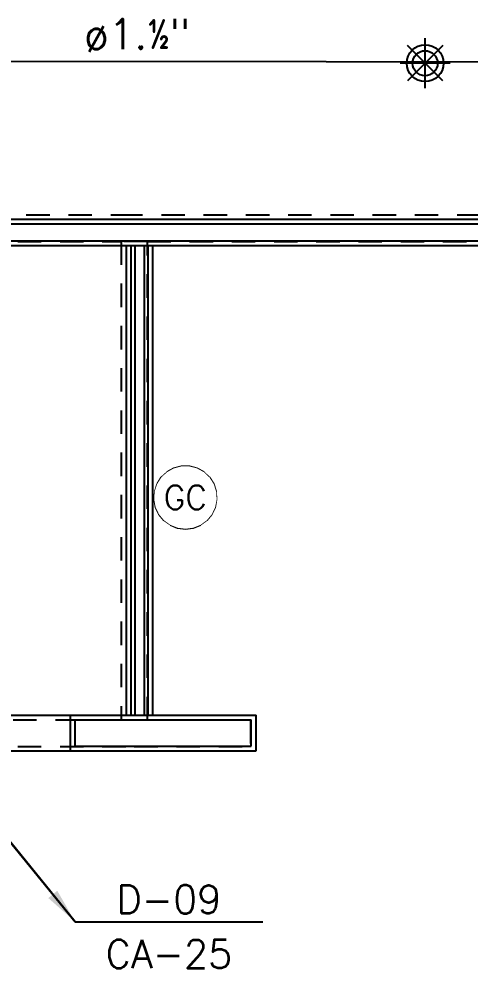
# Model space of a CAD drawing. Header units: millimetres. Extents: x 188.6 to 263.2, y 40.1 to 120.1.
# Drawn here: x 216.52 to 218.92, y 103.62 to 108.67 of the extents above; entities that cross this region are included whole.
import ezdxf
from ezdxf.enums import TextEntityAlignment as Align

# ---------------------------------------------------------------- set-up
doc = ezdxf.new("R2010")
doc.units = ezdxf.units.MM
doc.set_wipeout_variables(frame=1)
doc.linetypes.add('HIDDEN2', pattern=[0.1875, 0.125, -0.0625])
for name, color, linetype in [('ARQ', 8, 'Continuous'), ('ESTR-VIGAS', 11, 'HIDDEN2'), ('ESTRUTURA', 7, 'Continuous'), ('INC-TEXTO', 7, 'Continuous'), ('SPDA-COL', 7, 'Continuous'), ('SPK', 10, 'Continuous'), ('SPK-INTERNO', 244, 'Continuous'), ('SPK-TEXTO', 7, 'Continuous'), ('SPK-TUBO-TETO', 12, 'Continuous')]:
    doc.layers.add(name, color=color, linetype=linetype)
doc.styles.add('60-75', font='romans.shx', dxfattribs={"height": 0.12})
doc.styles.add('ROMANS', font='ROMANS.SHX', dxfattribs={"height": 0.15})
doc.dimstyles.new('IND75', dxfattribs={"dimtxt": 0.15, "dimasz": 0.1875, "dimexe": 0.15, "dimexo": 0, "dimgap": 0.1, "dimtad": 1, "dimzin": 10, "dimdsep": 46, "dimtxsty": '60-75', "dimcen": 0, "dimclrd": 256, "dimclre": 1, "dimclrt": 256, "dimadec": 0, "dimazin": 0, "dimtfac": 1, "dimtix": 1, "dimtmove": 2, "dimatfit": 3, "dimfxl": 0.15, "dimtolj": 1, "dimtzin": 6, "dimarcsym": 0})

# ---------------------------------------------------------------- blocks, each defined once
blk = doc.blocks.new('A$C1BFF5DEF')
at = {"layer": 'ARQ', "color": 8}
for p, q in [((35.705, -1.45), (17.2998, -1.45)), ((35.705, -1.475), (17.2998, -1.475)), ((35.705, -1.565), (17.2998, -1.565)), ((35.705, -1.59), (17.2998, -1.59)), ((18.2001, -4.09), (18.2001, -1.59)), ((18.2251, -4.09), (18.2251, -1.59)), ((18.2457, -4.09), (18.2457, -1.59)), ((18.2957, -4.09), (18.2957, -1.59)), ((18.3151, -4.09), (18.3151, -1.59)), ((18.3401, -4.09), (18.3401, -1.59)), ((17.2001, -4.09), (18.8901, -4.09)), ((17.9001, -4.09), (17.9001, -4.28)), ((18.8901, -4.28), (18.8901, -4.09)), ((17.9251, -4.115), (18.8651, -4.115)), ((17.9251, -4.115), (17.9251, -4.255)), ((18.8651, -4.255), (18.8651, -4.115)), ((17.1751, -4.28), (18.8901, -4.28)), ((17.9251, -4.255), (18.8651, -4.255))]:
    blk.add_line(p, q, dxfattribs=at)
blk = doc.blocks.new('SPK')
blk.add_wipeout([(-0.0692, 0.0692), (-0.0673, 0.0711), (-0.0673, 0.0711), (-0.0658, 0.0724), (-0.0658, 0.0724), (-0.0636, 0.0744), (-0.0636, 0.0744), (-0.0618, 0.0759), (-0.0618, 0.0759), (-0.0596, 0.0776), (-0.0596, 0.0776), (-0.0579, 0.0789), (-0.0579, 0.0789), (-0.0546, 0.0813), (-0.0546, 0.0813), (-0.0525, 0.0826), (-0.0507, 0.0837), (-0.0507, 0.0837), (-0.0481, 0.0852), (-0.0481, 0.0852), (-0.0453, 0.0868), (-0.0453, 0.0868), (-0.0431, 0.0879), (-0.0416, 0.0886), (-0.0399, 0.0894), (-0.0399, 0.0894), (-0.0364, 0.0908), (-0.0364, 0.0908), (-0.0341, 0.0917), (-0.0318, 0.0926), (-0.0302, 0.0931), (-0.0281, 0.0938), (-0.0266, 0.0942), (-0.0266, 0.0942), (-0.0244, 0.0948), (-0.0226, 0.0952), (-0.0226, 0.0952), (-0.0203, 0.0957), (-0.0203, 0.0957), (-0.0183, 0.0961), (-0.0183, 0.0961), (-0.0148, 0.0968), (-0.0148, 0.0968), (-0.0114, 0.0972), (-0.01, 0.0974), (-0.0083, 0.0975), (-0.0083, 0.0975), (-0.0058, 0.0977), (-0.0047, 0.0978), (-0.0047, 0.0978), (-0.0027, 0.0978), (-0.0027, 0.0978), (-0.001, 0.0979), (-0.001, 0.0979), (0, 0.0979), (0.0016, 0.0979), (0.0038, 0.0978), (0.0038, 0.0978), (0.0084, 0.0975), (0.0113, 0.0972), (0.0113, 0.0972), (0.0155, 0.0966), (0.0175, 0.0963), (0.0175, 0.0963), (0.0207, 0.0957), (0.0228, 0.0952), (0.0248, 0.0947), (0.0248, 0.0947), (0.0274, 0.094), (0.0274, 0.094), (0.0306, 0.093), (0.0324, 0.0924), (0.0324, 0.0924), (0.0354, 0.0912), (0.0373, 0.0905), (0.0373, 0.0905), (0.0398, 0.0894), (0.0422, 0.0883), (0.0422, 0.0883), (0.0451, 0.0869), (0.0469, 0.0859), (0.049, 0.0847), (0.0513, 0.0833), (0.053, 0.0823), (0.0549, 0.081), (0.0566, 0.0798), (0.0566, 0.0798), (0.0592, 0.078), (0.0615, 0.0762), (0.0659, 0.0724), (0.0669, 0.0714), (0.0669, 0.0714), (0.0692, 0.0692), (0.0692, 0.0692), (0.0692, 0.0692), (0.0692, 0.0692), (0.0717, 0.0667), (0.0717, 0.0667), (0.0739, 0.0642), (0.0739, 0.0642), (0.0753, 0.0626), (0.0753, 0.0626), (0.0765, 0.0611), (0.0765, 0.0611), (0.0785, 0.0585), (0.0785, 0.0585), (0.0805, 0.0556), (0.0805, 0.0556), (0.0805, 0.0556), (0.0826, 0.0526), (0.0826, 0.0526), (0.0841, 0.05), (0.0841, 0.05), (0.0855, 0.0476), (0.0865, 0.0458), (0.0865, 0.0458), (0.0877, 0.0434), (0.0877, 0.0434), (0.0877, 0.0434), (0.089, 0.0407), (0.089, 0.0407), (0.0901, 0.0382), (0.0901, 0.0382), (0.0915, 0.0348), (0.0915, 0.0348), (0.0927, 0.0315), (0.0932, 0.0298), (0.0938, 0.028), (0.0938, 0.028), (0.0938, 0.028), (0.0948, 0.0246), (0.0948, 0.0246), (0.0948, 0.0246), (0.0952, 0.0228), (0.0952, 0.0228), (0.0957, 0.0206), (0.0961, 0.0188), (0.0964, 0.0169), (0.0967, 0.0153), (0.0969, 0.0135), (0.0969, 0.0135), (0.0972, 0.0113), (0.0972, 0.0113), (0.0975, 0.0085), (0.0975, 0.0085), (0.0978, 0.005), (0.0978, 0.005), (0.0979, 0.0023), (0.0979, 0.0023), (0.0979, 0), (0.0979, 0), (0.0978, -0.0048), (0.0978, -0.0048), (0.0976, -0.0077), (0.0973, -0.0103), (0.0973, -0.0103), (0.0968, -0.0148), (0.0968, -0.0148), (0.0959, -0.0195), (0.0959, -0.0195), (0.0949, -0.0238), (0.0949, -0.0238), (0.094, -0.0272), (0.094, -0.0272), (0.093, -0.0305), (0.093, -0.0305), (0.0911, -0.0357), (0.0911, -0.0357), (0.0897, -0.0391), (0.0897, -0.0391), (0.088, -0.0429), (0.088, -0.0429), (0.0861, -0.0466), (0.0844, -0.0496), (0.082, -0.0534), (0.082, -0.0534), (0.0794, -0.0572), (0.0776, -0.0596), (0.0776, -0.0596), (0.074, -0.0641), (0.074, -0.0641), (0.074, -0.0641), (0.069, -0.069), (0.0692, -0.0692), (0.0675, -0.0709), (0.0675, -0.0709), (0.0664, -0.0719), (0.0651, -0.0731), (0.064, -0.0741), (0.0627, -0.0752), (0.061, -0.0766), (0.0597, -0.0776), (0.0584, -0.0785), (0.0564, -0.08), (0.0546, -0.0813), (0.053, -0.0823), (0.0515, -0.0833), (0.0488, -0.0849), (0.0465, -0.0862), (0.0443, -0.0873), (0.0415, -0.0887), (0.0389, -0.0898), (0.037, -0.0907), (0.0339, -0.0918), (0.0339, -0.0918), (0.0315, -0.0927), (0.0283, -0.0937), (0.0244, -0.0948), (0.0216, -0.0955), (0.019, -0.096), (0.0154, -0.0967), (0.0126, -0.0971), (0.0101, -0.0974), (0.0064, -0.0977), (0.0029, -0.0979), (0, -0.0979), (-0.0021, -0.0979), (-0.0084, -0.0975), (-0.0131, -0.097), (-0.0169, -0.0964), (-0.019, -0.096), (-0.0218, -0.0954), (-0.0218, -0.0954), (-0.0256, -0.0945), (-0.0275, -0.094), (-0.0305, -0.093), (-0.0342, -0.0917), (-0.0367, -0.0908), (-0.0398, -0.0894), (-0.044, -0.0874), (-0.0451, -0.0869), (-0.0481, -0.0853), (-0.0511, -0.0835), (-0.053, -0.0823), (-0.0553, -0.0808), (-0.059, -0.0781), (-0.0603, -0.0771), (-0.0619, -0.0759), (-0.064, -0.0741), (-0.0665, -0.0718), (-0.0676, -0.0708), (-0.0692, -0.0692), (-0.0718, -0.0665), (-0.0755, -0.0623), (-0.0755, -0.0623), (-0.0792, -0.0576), (-0.0792, -0.0576), (-0.0813, -0.0545), (-0.0813, -0.0545), (-0.0848, -0.0489), (-0.0865, -0.0458), (-0.0865, -0.0458), (-0.0865, -0.0458), (-0.0891, -0.0406), (-0.0891, -0.0406), (-0.0912, -0.0355), (-0.0912, -0.0355), (-0.093, -0.0306), (-0.093, -0.0306), (-0.0944, -0.0259), (-0.0953, -0.0222), (-0.0962, -0.0181), (-0.0967, -0.015), (-0.0972, -0.0118), (-0.0976, -0.007), (-0.0978, -0.0044), (-0.0979, 0), (-0.0978, 0.0032), (-0.0977, 0.0066), (-0.0977, 0.0066), (-0.0974, 0.01), (-0.0974, 0.01), (-0.0969, 0.0136), (-0.0965, 0.0165), (-0.096, 0.019), (-0.0954, 0.022), (-0.0947, 0.0246), (-0.094, 0.0273), (-0.0932, 0.03), (-0.0932, 0.03), (-0.0919, 0.0338), (-0.0919, 0.0338), (-0.0891, 0.0405), (-0.0878, 0.0433), (-0.0865, 0.0458), (-0.0842, 0.0499), (-0.0842, 0.0499), (-0.0842, 0.0499), (-0.0819, 0.0537), (-0.0819, 0.0537), (-0.0794, 0.0572), (-0.0794, 0.0572), (-0.0758, 0.062), (-0.0758, 0.062), (-0.0725, 0.0658), (-0.0691, 0.0691)]).dxf.layer = 'SPK'
at = {"layer": 'SPK'}
blk.add_circle((0, 0), 0.0979, dxfattribs=at)
at = {"layer": 'SPK-INTERNO'}
for p, q in [((0, 0.1332), (0, -0.1332)), ((-0.0942, 0.0942), (0.0942, -0.0942)), ((-0.0942, -0.0942), (0.0942, 0.0942)), ((-0.1332, 0), (0.1332, 0))]:
    blk.add_line(p, q, dxfattribs=at)
blk.add_circle((0, 0), 0.0666, dxfattribs=at)
blk = doc.blocks.new('INDU')
at = {"color": 7}
blk.add_line((-0.005, 0), (0.005, 0), dxfattribs=at)
at = {"style": 'ROMANS'}
for tag, p in [('TQ-01', (0, 0.001189)), ('100', (0, -0.001718))]:
    blk.add_attdef(tag, text='', height=0.0015, dxfattribs=at).set_placement(p, align=Align.MIDDLE)
blk = doc.blocks.new('INC-OBJETO')
at = {"color": 0}
blk.add_lwpolyline([(0, 0.002084), (-0.000518, 0.002019), (-0.001004, 0.001827), (-0.001427, 0.001519), (-0.00176, 0.001117), (-0.001982, 0.000644), (-0.00208, 0.000131), (-0.002047, -0.000391), (-0.001886, -0.000887), (-0.001606, -0.001329), (-0.001225, -0.001686), (-0.000767, -0.001938), (-0.000261, -0.002068), (0.000261, -0.002068), (0.000767, -0.001938), (0.001225, -0.001686), (0.001606, -0.001329), (0.001886, -0.000887), (0.002047, -0.000391), (0.00208, 0.000131), (0.001982, 0.000644), (0.00176, 0.001117), (0.001427, 0.001519), (0.001004, 0.001827), (0.000518, 0.002019)], close=True, dxfattribs=at)
blk.add_wipeout([(0, 0.002084), (-0.000518, 0.002019), (-0.001004, 0.001827), (-0.001427, 0.001519), (-0.00176, 0.001117), (-0.001982, 0.000644), (-0.00208, 0.000131), (-0.002047, -0.000391), (-0.001886, -0.000887), (-0.001606, -0.001329), (-0.001225, -0.001686), (-0.000767, -0.001938), (-0.000261, -0.002068), (0.000261, -0.002068), (0.000767, -0.001938), (0.001225, -0.001686), (0.001606, -0.001329), (0.001886, -0.000887), (0.002047, -0.000391), (0.00208, 0.000131), (0.001982, 0.000644), (0.00176, 0.001117), (0.001427, 0.001519), (0.001004, 0.001827), (0.000518, 0.002019)], dxfattribs=at)
at = {"color": 0, "style": 'ROMANS', "width": 1.285725}
blk.add_attdef('OBJETO', text='', height=0.0016, dxfattribs=at).set_placement((-0.001786, -0.00083), (0.001643, -0.00083), align=Align.FIT)
blk = doc.blocks.new('COBERTURA_29-09-2016')
at = {"layer": 'ESTR-VIGAS'}
for points in [[(10.45, 0), (9.38, 0)], [(15.22, 0), (10.45, 0)], [(9.38, -0.14), (10.38, -0.14)], [(10.38, -0.14), (10.38, -2.69)], [(10.52, -0.14), (10.38, -0.14)], [(10.52, -0.14), (15.42, -0.14)], [(10.52, -2.69), (10.52, -0.14)], [(10.38, -2.69), (9.38, -2.69)], [(11.07, -2.69), (10.52, -2.69)], [(11.07, -2.69), (11.07, -2.83)], [(9.38, -2.83), (10.45, -2.83)], [(10.45, -2.83), (11.07, -2.83)]]:
    blk.add_lwpolyline(points, dxfattribs=at)

msp = doc.modelspace()

# ---------------------------------------------------------------- block references
at = {"layer": 'ARQ'}
msp.add_blockref('A$C1BFF5DEF', (198.8891, 109.0543), dxfattribs=at)

# ---------------------------------------------------------------- next in the draw order: block references
at = {"layer": 'INC-TEXTO'}
ref = msp.add_blockref('INC-OBJETO', (217.403, 106.1239), dxfattribs=dict(at, xscale=80, yscale=80, zscale=80, rotation=180))
ref.add_attrib('OBJETO', 'GC', dxfattribs={"layer": '0', "height": 0.128, "style": 'ROMANS'}).set_placement((217.403, 106.1239), align=Align.MIDDLE_CENTER)
at = {"layer": 'SPDA-COL'}
ref = msp.add_blockref('INDU', (217.315, 103.8646), dxfattribs=dict(at, xscale=100, yscale=100, zscale=100))
ref.add_attrib('100', 'CA-25', dxfattribs={"layer": '0', "height": 0.15, "style": 'ROMANS'}).set_placement((217.315, 103.6928, 0.9), align=Align.MIDDLE)
ref.add_attrib('TQ-01', 'D-09', dxfattribs={"layer": '0', "height": 0.15, "style": 'ROMANS'}).set_placement((217.315, 103.9835, 0.9), align=Align.MIDDLE)
at = {"layer": 'SPK', "rotation": 180}
msp.add_blockref('SPK', (218.6802, 108.4365), dxfattribs=at)

# ---------------------------------------------------------------- next in the draw order: texts
at = {"layer": 'SPK-TEXTO', "style": '60-75'}
msp.add_text('ø1.½"', height=0.16, dxfattribs=at).set_placement((216.8634, 108.5121))

# ---------------------------------------------------------------- next in the draw order: leaders
at = {"layer": 'SPDA-COL'}
for points in [[(216.815, 103.8646), (215.9931, 104.8712)], [(215.9931, 104.8712), (216.815, 103.8646)]]:
    msp.add_leader(points, dimstyle='IND75', dxfattribs=at)

# ---------------------------------------------------------------- next in the draw order: linework, layer by layer
at = {"layer": 'SPK-TUBO-TETO'}
msp.add_lwpolyline([(233.8896, 108.4366), (198.4825, 108.4525)], dxfattribs=at)

# ---------------------------------------------------------------- next in the draw order: block references
at = {"layer": 'ESTRUTURA'}
msp.add_blockref('COBERTURA_29-09-2016', (206.6802, 107.6277), dxfattribs=at)

doc.saveas('drawing.dxf')
